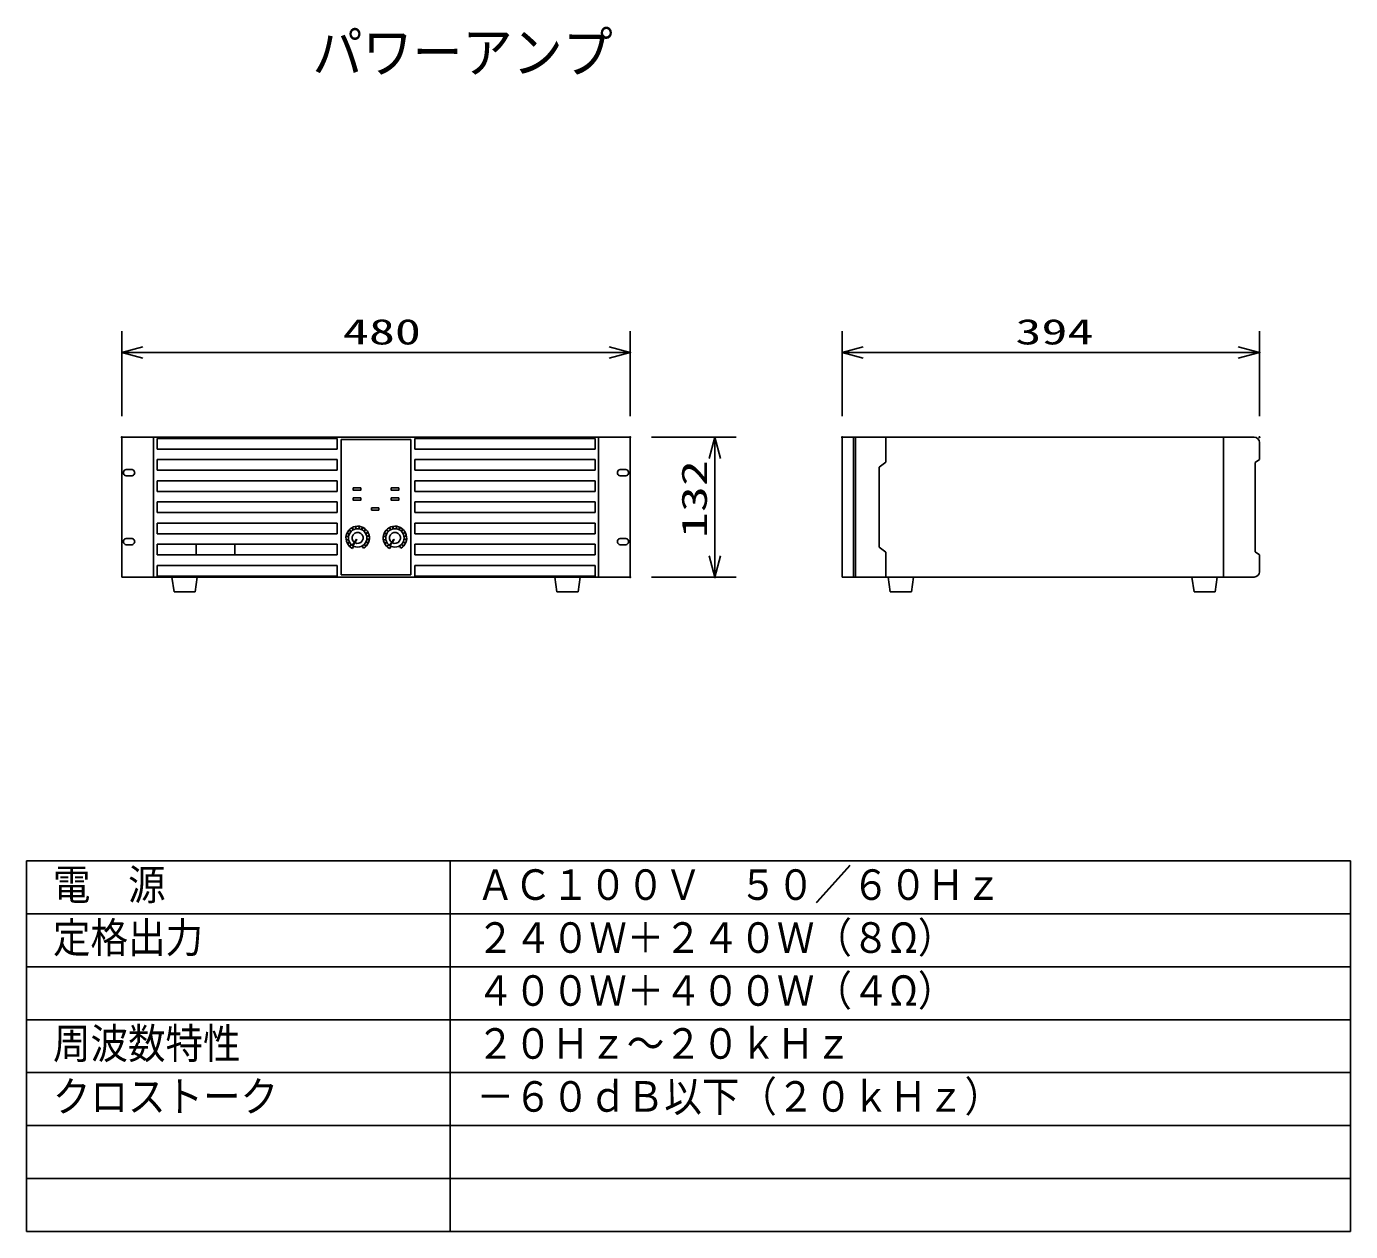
# Model space of a CAD drawing. Units: millimetres, scale not verified. Extents: x -63 to 62, y -56 to 57.
import ezdxf
from ezdxf.enums import TextEntityAlignment as Align

# ---------------------------------------------------------------- set-up
doc = ezdxf.new("R2010")
doc.units = ezdxf.units.MM
doc.header["$LTSCALE"] = 0.19028
doc.header["$PDMODE"] = 32
doc.header["$PDSIZE"] = 0.0951
for name, color, linetype in [('0-0_MOJI1', 2, 'Continuous'), ('0-1_GAIKEI', 1, 'Continuous'), ('0-2_WAKU', 7, 'Continuous'), ('0-3_DEFPOINTS', 7, 'Continuous')]:
    doc.layers.add(name, color=color, linetype=linetype)
doc.styles.add('ＭＳ ゴシック', font='')
doc.styles.get('ＭＳ ゴシック').set_extended_font_data('MS Gothic')

# ---------------------------------------------------------------- blocks, each defined once
blk = doc.blocks.new('_OPEN30')
at = {"layer": '0-2_WAKU'}
blk.add_line((0, 0), (-1, 0), dxfattribs=at)
blk.add_lwpolyline([(-1, 0.26795), (0, 0), (-1, -0.26795)], dxfattribs=at)

msp = doc.modelspace()

# ---------------------------------------------------------------- linework, layer by layer
at = {"layer": '0-1_GAIKEI', "color": 7}
for p, q in [((-53.5111, 18.5043), (-53.5111, 5.3043)), ((-50.5111, 18.5043), (-53.5111, 18.5043)), ((-8.5111, 18.5043), (-50.5111, 18.5043)), ((-50.5111, 18.5043), (-50.5111, 5.3043)), ((-8.5111, 18.5043), (-5.5111, 18.5043)), ((-8.5111, 18.5043), (-8.5111, 5.3043)), ((-5.5111, 18.5043), (-5.5111, 5.3043)), ((53.3888, 18.5043), (14.4888, 18.5043)), ((14.4888, 18.5043), (14.4888, 5.3043)), ((53.8888, 16.4103), (53.8888, 18.0043)), ((53.8888, 16.4103), (53.4848, 16.1313)), ((53.4848, 16.1313), (53.4848, 7.6772)), ((53.8888, 7.3983), (53.4848, 7.6772)), ((53.8888, 5.8043), (53.8888, 7.3983)), ((-53.5111, 5.3043), (-50.5111, 5.3043)), ((-50.5111, 5.3043), (-8.5111, 5.3043)), ((-48.7757, 5.3043), (-48.5791, 3.9043)), ((-46.3825, 5.3043), (-46.5791, 3.9043)), ((-12.6397, 5.3043), (-12.4431, 3.9043)), ((-10.2465, 5.3043), (-10.4431, 3.9043)), ((-5.5111, 5.3043), (-8.5111, 5.3043)), ((14.4888, 5.3043), (53.3888, 5.3043)), ((18.8409, 5.3043), (19.0375, 3.9043)), ((21.2341, 5.3043), (21.0375, 3.9043)), ((47.5176, 5.3043), (47.7142, 3.9043)), ((49.9108, 5.3043), (49.7142, 3.9043)), ((-48.5791, 3.9043), (-46.5791, 3.9043)), ((-10.4431, 3.9043), (-12.4431, 3.9043)), ((21.0375, 3.9043), (19.0375, 3.9043)), ((49.7142, 3.9043), (47.7142, 3.9043))]:
    msp.add_line(p, q, dxfattribs=at)
at = {"layer": '0-1_GAIKEI'}
for p, q in [((-50.1861, 18.3931), (-33.1734, 18.3931)), ((-50.1861, 17.3902), (-50.1861, 18.3931)), ((-33.1734, 18.3931), (-33.1734, 17.3902)), ((-32.7977, 5.519), (-32.7977, 18.2896)), ((-32.7977, 18.2896), (-26.2246, 18.2896)), ((-26.2246, 18.2896), (-26.2246, 5.519)), ((-8.8361, 18.3931), (-25.8488, 18.3931)), ((-25.8488, 18.3931), (-25.8488, 17.3902)), ((-8.8361, 17.3902), (-8.8361, 18.3931)), ((15.5641, 18.5043), (15.5641, 5.3043)), ((15.7601, 18.5043), (15.7601, 5.3043)), ((18.6343, 18.5043), (18.6343, 16.1583)), ((50.4888, 18.5043), (50.4888, 5.3043)), ((-33.1734, 17.3902), (-50.1861, 17.3902)), ((-50.1861, 16.3931), (-33.1734, 16.3931)), ((-50.1861, 15.3902), (-50.1861, 16.3931)), ((-33.1734, 16.3931), (-33.1734, 15.3902)), ((-25.8488, 17.3902), (-8.8361, 17.3902)), ((-8.8361, 16.3931), (-25.8488, 16.3931)), ((-25.8488, 16.3931), (-25.8488, 15.3902)), ((-8.8361, 15.3902), (-8.8361, 16.3931)), ((-53.0217, 15.4504), (-52.6287, 15.4504)), ((-33.1734, 15.3902), (-50.1861, 15.3902)), ((-25.8488, 15.3902), (-8.8361, 15.3902)), ((-6.0005, 15.4504), (-6.3935, 15.4504)), ((18.6343, 16.1583), (17.981, 15.6836)), ((17.981, 15.6836), (17.981, 8.125)), ((-52.6287, 14.8648), (-53.0217, 14.8648)), ((-50.1861, 14.3931), (-33.1734, 14.3931)), ((-50.1861, 13.3902), (-50.1861, 14.3931)), ((-33.1734, 14.3931), (-33.1734, 13.3902)), ((-8.8361, 14.3931), (-25.8488, 14.3931)), ((-25.8488, 14.3931), (-25.8488, 13.3902)), ((-8.8361, 13.3902), (-8.8361, 14.3931)), ((-6.3935, 14.8648), (-6.0005, 14.8648)), ((-33.1734, 13.3902), (-50.1861, 13.3902)), ((-25.8488, 13.3902), (-8.8361, 13.3902)), ((-50.1861, 12.3931), (-33.1734, 12.3931)), ((-50.1861, 11.3902), (-50.1861, 12.3931)), ((-33.1734, 11.3902), (-50.1861, 11.3902)), ((-33.1734, 12.3931), (-33.1734, 11.3902)), ((-29.9426, 11.6259), (-29.9426, 11.851)), ((-29.9426, 11.851), (-29.2435, 11.851)), ((-29.2435, 11.6259), (-29.9426, 11.6259)), ((-29.2435, 11.851), (-29.2435, 11.6259)), ((-8.8361, 12.3931), (-25.8488, 12.3931)), ((-25.8488, 12.3931), (-25.8488, 11.3902)), ((-25.8488, 11.3902), (-8.8361, 11.3902)), ((-8.8361, 11.3902), (-8.8361, 12.3931)), ((-50.1861, 10.3931), (-33.1734, 10.3931)), ((-50.1861, 9.3902), (-50.1861, 10.3931)), ((-33.1734, 10.3931), (-33.1734, 9.3902)), ((-31.4599, 10.0843), (-31.4131, 9.8487)), ((-31.3851, 9.8538), (-31.4242, 10.0908)), ((-31.1133, 10.0978), (-31.1417, 9.8593)), ((-31.1135, 9.8554), (-31.0773, 10.093)), ((-30.7795, 10.0036), (-30.8802, 9.7854)), ((-27.9403, 10.0843), (-27.8935, 9.8487)), ((-27.8655, 9.8538), (-27.9046, 10.0908)), ((-27.5937, 10.0978), (-27.622, 9.8593)), ((-27.5938, 9.8554), (-27.5577, 10.093)), ((-27.2599, 10.0036), (-27.3606, 9.7854)), ((-25.8488, 10.3931), (-25.8488, 9.3902)), ((-8.8361, 10.3931), (-25.8488, 10.3931)), ((-8.8361, 9.3902), (-8.8361, 10.3931)), ((-52.6287, 8.9437), (-53.0217, 8.9437)), ((-33.1734, 9.3902), (-50.1861, 9.3902)), ((-32.3449, 9.1276), (-32.1064, 9.0993)), ((-32.1025, 9.1275), (-32.3401, 9.1636)), ((-32.1009, 8.8558), (-32.3379, 8.8168)), ((-32.3314, 8.781), (-32.0958, 8.8278)), ((-32.2507, 9.4614), (-32.0325, 9.3608)), ((-32.0202, 9.3864), (-32.2349, 9.4942)), ((-32.0579, 9.7498), (-31.8815, 9.5866)), ((-31.8618, 9.6072), (-32.0328, 9.776)), ((-31.7854, 9.9644), (-31.6681, 9.7548)), ((-31.7538, 8.2939), (-31.3509, 8.8846)), ((-31.643, 9.7682), (-31.7534, 9.9816)), ((-31.7125, 8.2657), (-31.3096, 8.8564)), ((-31.3509, 8.8846), (-31.3096, 8.8564)), ((-30.8546, 9.7731), (-30.7468, 9.9878)), ((-30.4912, 9.8108), (-30.6543, 9.6344)), ((-30.6338, 9.6147), (-30.4649, 9.7857)), ((-30.2766, 9.5383), (-30.4862, 9.421)), ((-30.4727, 9.3959), (-30.2593, 9.5063)), ((-30.1566, 9.2128), (-30.3923, 9.166)), ((-30.3872, 9.138), (-30.1501, 9.1771)), ((-30.3855, 8.8664), (-30.148, 8.8302)), ((-30.1431, 8.8662), (-30.3817, 8.8946)), ((-28.8253, 9.1276), (-28.5868, 9.0993)), ((-28.5829, 9.1275), (-28.8205, 9.1636)), ((-28.5813, 8.8558), (-28.8183, 8.8168)), ((-28.8118, 8.781), (-28.5762, 8.8278)), ((-28.7311, 9.4614), (-28.5129, 9.3608)), ((-28.5006, 9.3864), (-28.7153, 9.4942)), ((-28.5382, 9.7498), (-28.3619, 9.5866)), ((-28.3422, 9.6072), (-28.5131, 9.776)), ((-28.2658, 9.9644), (-28.1485, 9.7548)), ((-28.2342, 8.2939), (-27.8313, 8.8846)), ((-28.1234, 9.7682), (-28.2338, 9.9816)), ((-28.1929, 8.2657), (-27.79, 8.8564)), ((-27.8313, 8.8846), (-27.79, 8.8564)), ((-27.3349, 9.7731), (-27.2272, 9.9878)), ((-26.9716, 9.8108), (-27.1347, 9.6344)), ((-27.1142, 9.6147), (-26.9453, 9.7857)), ((-26.757, 9.5383), (-26.9666, 9.421)), ((-26.9531, 9.3959), (-26.7397, 9.5063)), ((-26.637, 9.2128), (-26.8727, 9.166)), ((-26.8676, 9.138), (-26.6305, 9.1771)), ((-26.8659, 8.8664), (-26.6284, 8.8302)), ((-26.6235, 8.8662), (-26.8621, 8.8946)), ((-25.8488, 9.3902), (-8.8361, 9.3902)), ((-6.3935, 8.9437), (-6.0005, 8.9437)), ((-53.0217, 8.3581), (-52.6287, 8.3581)), ((-50.1861, 8.3931), (-33.1734, 8.3931)), ((-50.1861, 7.3902), (-50.1861, 8.3931)), ((-46.4907, 8.3931), (-46.4907, 7.3902)), ((-42.8361, 8.3931), (-42.8361, 7.3902)), ((-33.1734, 8.3931), (-33.1734, 7.3902)), ((-32.0153, 8.598), (-32.2287, 8.4876)), ((-32.2115, 8.4556), (-32.0019, 8.5729)), ((-31.8543, 8.3791), (-32.0231, 8.2082)), ((-31.9969, 8.1831), (-31.8337, 8.3595)), ((-31.6335, 8.2208), (-31.7413, 8.0061)), ((-30.7027, 8.0295), (-30.82, 8.2391)), ((-30.6262, 8.3867), (-30.4553, 8.2178)), ((-30.4302, 8.2441), (-30.6066, 8.4072)), ((-30.4679, 8.6075), (-30.2532, 8.4997)), ((-30.2374, 8.5324), (-30.4556, 8.6331)), ((-28.4957, 8.598), (-28.7091, 8.4876)), ((-28.6919, 8.4556), (-28.4822, 8.5729)), ((-28.3347, 8.3791), (-28.5035, 8.2082)), ((-28.4773, 8.1831), (-28.3141, 8.3595)), ((-28.1139, 8.2208), (-28.2217, 8.0061)), ((-27.1831, 8.0295), (-27.3004, 8.2391)), ((-27.1066, 8.3867), (-26.9357, 8.2178)), ((-26.9106, 8.2441), (-27.087, 8.4072)), ((-26.9483, 8.6075), (-26.7336, 8.4997)), ((-26.7178, 8.5324), (-26.9359, 8.6331)), ((-8.8361, 8.3931), (-25.8488, 8.3931)), ((-25.8488, 8.3931), (-25.8488, 7.3902)), ((-8.8361, 7.3902), (-8.8361, 8.3931)), ((-6.0005, 8.3581), (-6.3935, 8.3581)), ((18.6343, 7.6503), (17.981, 8.125)), ((18.6343, 5.3043), (18.6343, 7.6503)), ((-33.1734, 7.3902), (-50.1861, 7.3902)), ((-50.1861, 6.3932), (-33.1734, 6.3932)), ((-50.1861, 5.3902), (-50.1861, 6.3932)), ((-33.1734, 6.3932), (-33.1734, 5.3902)), ((-25.8488, 7.3902), (-8.8361, 7.3902)), ((-8.8361, 6.3932), (-25.8488, 6.3932)), ((-25.8488, 6.3932), (-25.8488, 5.3902)), ((-8.8361, 5.3902), (-8.8361, 6.3932)), ((-33.1734, 5.3902), (-50.1861, 5.3902)), ((-26.2246, 5.519), (-32.7977, 5.519)), ((-25.8488, 5.3902), (-8.8361, 5.3902))]:
    msp.add_line(p, q, dxfattribs=at)
for points in [[(-31.6542, 13.7273), (-30.9551, 13.7273), (-30.9551, 13.5022), (-31.6542, 13.5022)], [(-31.6542, 12.7767), (-30.9551, 12.7767), (-30.9551, 12.5515), (-31.6542, 12.5515)], [(-27.368, 13.7273), (-28.0671, 13.7273), (-28.0671, 13.5022), (-27.368, 13.5022)], [(-27.368, 12.7767), (-28.0671, 12.7767), (-28.0671, 12.5515), (-27.368, 12.5515)]]:
    msp.add_lwpolyline(points, close=True, dxfattribs=at)
for centre in [(-31.244, 8.9969), (-27.7244, 8.9969)]:
    msp.add_circle(centre, 0.8684, dxfattribs=at)
at = {"layer": '0-1_GAIKEI', "color": 7}
for centre, start, end in [((53.3888, 18.0043), 0, 90), ((53.3888, 5.8043), 270, 0)]:
    msp.add_arc(centre, 0.5, start, end, dxfattribs=at)
at = {"layer": '0-1_GAIKEI'}
for centre, radius, start, end in [((-53.0594, 15.1576), 0.2952, 82.66366, 277.33634), ((-52.591, 15.1576), 0.2952, 262.66366, 97.33634), ((-6.4312, 15.1576), 0.2952, 82.66366, 277.33634), ((-5.9628, 15.1576), 0.2952, 262.66366, 97.33634), ((-31.244, 8.9969), 1.1086, 299.22933, 243.35178), ((-27.7244, 8.9969), 1.1086, 299.22933, 243.35178), ((-53.0594, 8.6509), 0.2952, 82.66366, 277.33634), ((-52.591, 8.6509), 0.2952, 262.66366, 97.33634), ((-31.244, 8.9969), 0.5194, 238.464, 232.94601), ((-27.7244, 8.9969), 0.5194, 238.464, 232.94601), ((-6.4312, 8.6509), 0.2952, 82.66366, 277.33634), ((-5.9628, 8.6509), 0.2952, 262.66366, 97.33634)]:
    msp.add_arc(centre, radius, start, end, dxfattribs=at)
at = {"layer": '0-2_WAKU'}
for p, q in [((-53.5111, 20.5043), (-53.5111, 28.5043)), ((-5.5111, 20.5043), (-5.5111, 28.5043)), ((14.4888, 20.5043), (14.4888, 28.5043)), ((53.8888, 20.5043), (53.8888, 28.5043)), ((-51.5111, 26.5043), (-7.5111, 26.5043)), ((16.4888, 26.5043), (51.8888, 26.5043)), ((-3.5111, 18.5043), (4.4888, 18.5043)), ((2.4888, 16.5043), (2.4888, 7.3043)), ((-3.5111, 5.3043), (4.4888, 5.3043))]:
    msp.add_line(p, q, dxfattribs=at)
at = {"layer": '0-2_WAKU', "color": 4}
for p, q in [((-62.5111, -21.4898), (-62.5111, -56.4897)), ((62.4888, -21.4898), (-62.5111, -21.4898)), ((-22.5111, -56.4897), (-22.5111, -21.4898)), ((62.4888, -56.4897), (62.4888, -21.4898)), ((-62.5111, -56.4897), (62.4888, -56.4897))]:
    msp.add_line(p, q, dxfattribs=at)
at = {"layer": '0-2_WAKU', "color": 1}
for p, q in [((-62.5111, -26.4897), (62.4888, -26.4897)), ((-62.5111, -31.4897), (62.4888, -31.4897)), ((-62.5111, -36.4897), (62.4888, -36.4897)), ((-62.5111, -41.4897), (62.4888, -41.4897)), ((-62.5111, -46.4897), (62.4888, -46.4897)), ((-62.5111, -51.4897), (62.4888, -51.4897))]:
    msp.add_line(p, q, dxfattribs=at)
at = {"layer": '0-3_DEFPOINTS'}
for p in [(-5.5111, 26.5043), (53.8888, 26.5043), (-53.5111, 18.5043), (-5.5111, 18.5043), (14.4888, 18.5043), (53.8888, 18.5043), (-5.5111, 5.3043), (2.4888, 5.3043)]:
    msp.add_point(p, dxfattribs=at)

# ---------------------------------------------------------------- block references
at = {"layer": '0-2_WAKU', "xscale": 2, "yscale": 2}
for p, rotation in [((-53.5111, 26.5043), 180), ((14.4888, 26.5043), 180), ((2.4888, 18.5043), 90), ((2.4888, 5.3043), 270)]:
    msp.add_blockref('_OPEN30', p, dxfattribs=dict(at, rotation=rotation))
for p in [(-5.5111, 26.5043), (53.8888, 26.5043)]:
    msp.add_blockref('_OPEN30', p, dxfattribs=at)

# ---------------------------------------------------------------- texts
at = {"layer": '0-0_MOJI1', "style": 'ＭＳ ゴシック', "width": 0.9}
for s, height, p in [('パワーアンプ', 3.849, (-35.5111, 51.77)), ('電\u3000源', 2.886, (-60.0111, -26.0449)), ('ＡＣ１００Ｖ\u3000５０／６０Ｈｚ', 2.886, (-20.0111, -26.0449)), ('定格出力', 2.886, (-60.0112, -31.0449)), ('２４０Ｗ＋２４０Ｗ（８Ω）', 2.886, (-20.0111, -31.0449)), ('４００Ｗ＋４００Ｗ（４Ω）', 2.886, (-20.0111, -36.0449)), ('周波数特性', 2.886, (-60.0112, -41.0448)), ('２０Ｈｚ～２０ｋＨｚ', 2.886, (-20.0111, -41.0448)), ('クロストーク', 2.886, (-60.0112, -46.0448)), ('－６０ｄＢ以下（２０ｋＨｚ）', 2.886, (-20.0111, -46.0448))]:
    msp.add_text(s, height=height, dxfattribs=at).set_placement(p, align=Align.BOTTOM_LEFT)
at = {"layer": '0-2_WAKU', "style": 'ＭＳ ゴシック', "width": 1.5}
for s, p in [('480', (-32.6361, 26.5417)), ('394', (30.8555, 26.5417))]:
    msp.add_text(s, height=2.405, dxfattribs=at).set_placement(p, align=Align.BOTTOM_LEFT)
msp.add_text('132', height=2.405, rotation=90, dxfattribs=at).set_placement((2.4514, 8.9876), align=Align.BOTTOM_LEFT)

doc.saveas('drawing.dxf')
